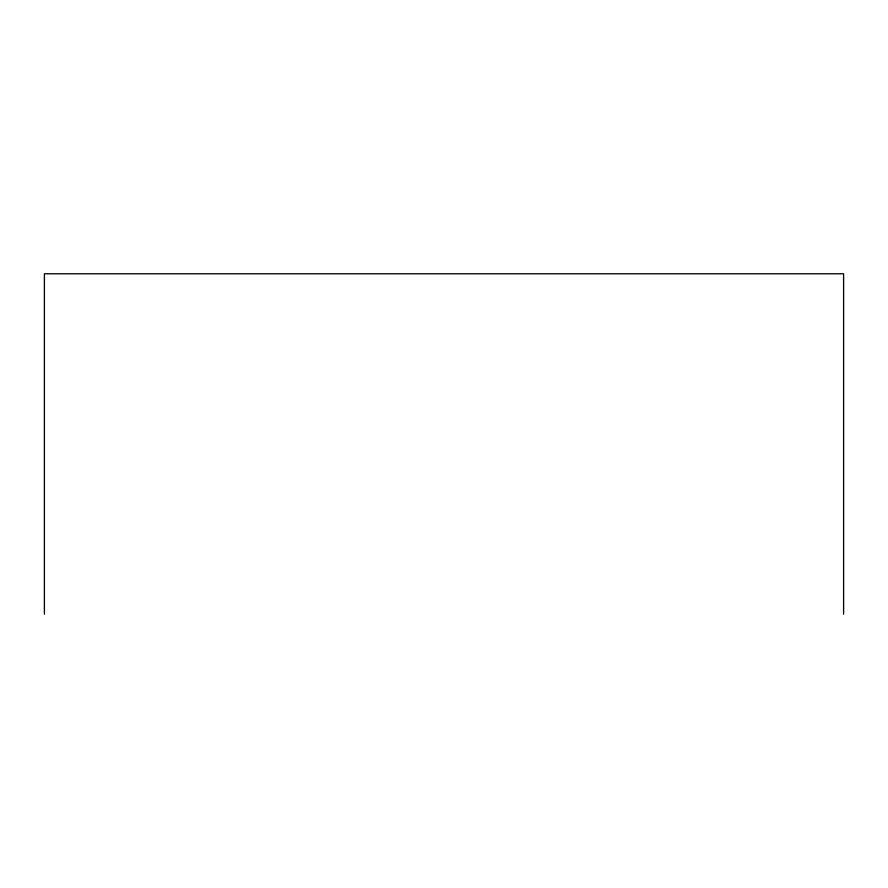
<?xml version="1.0" encoding="UTF-8"?>
<svg xmlns="http://www.w3.org/2000/svg" width="888" height="888" viewBox="0 0 888 888"><rect width="100%" height="100%" fill="white"/><g stroke="black" fill="none" stroke-linecap="round" stroke-linejoin="round"><path stroke-width="1.33" d="M843.6 614.23L843.6 273.77L44.4 273.77L44.4 614.23"/></g></svg>
